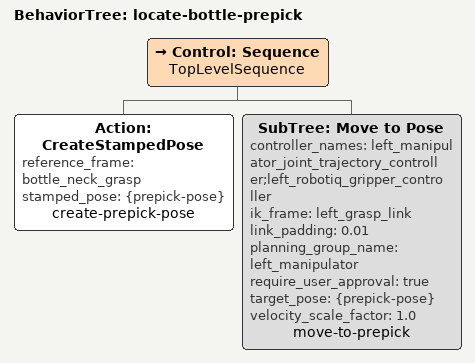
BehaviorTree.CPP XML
<?xml version="1.0" encoding="UTF-8" ?>
<root BTCPP_format="4" main_tree_to_execute="locate-bottle-prepick">
  <BehaviorTree ID="locate-bottle-prepick" _description="">
    <Control ID="Sequence" name="TopLevelSequence">
      <Action
        ID="CreateStampedPose"
        reference_frame="bottle_neck_grasp"
        stamped_pose="{prepick-pose}"
        name="create-prepick-pose"
      />
      <SubTree
        ID="Move to Pose"
        controller_names="left_manipulator_joint_trajectory_controller;left_robotiq_gripper_controller"
        ik_frame="left_grasp_link"
        link_padding="0.01"
        planning_group_name="left_manipulator"
        require_user_approval="true"
        target_pose="{prepick-pose}"
        velocity_scale_factor="1.0"
        name="move-to-prepick"
      />
    </Control>
  </BehaviorTree>
</root>
